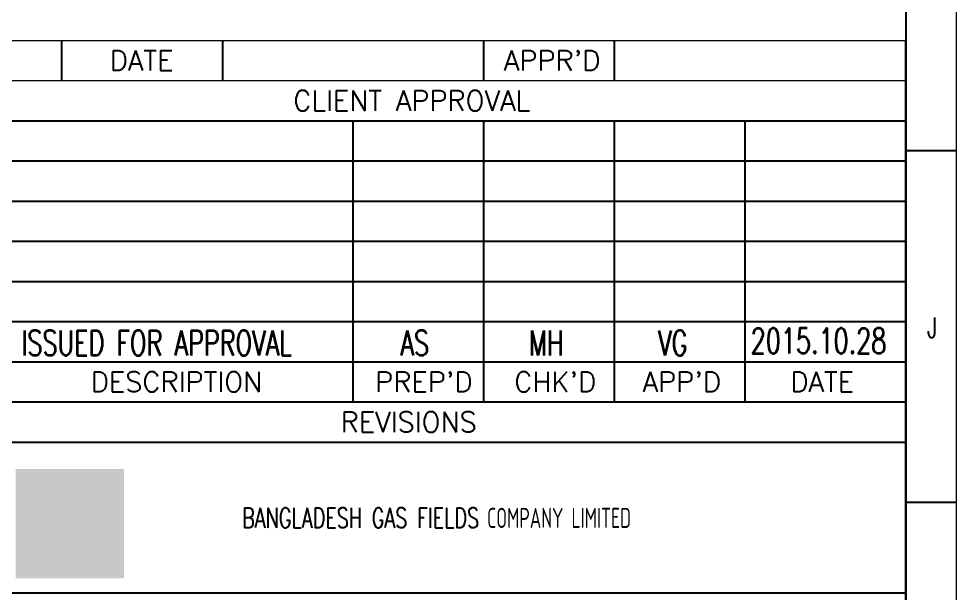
# Model space of a CAD drawing. Header units: inches. Extents: x 19 to 654008, y 34 to 210034.
# Drawn here: x 607380 to 654008, y 30507 to 59112 of the extents above; entities that cross this region are included whole.
import ezdxf
from ezdxf.enums import TextEntityAlignment as Align

# ---------------------------------------------------------------- set-up
doc = ezdxf.new("R2010")
doc.units = ezdxf.units.IN
doc.header["$MEASUREMENT"] = 0
doc.layers.add('Layout', color=6, linetype='Continuous', lineweight=20)
doc.layers.add('TEG BORDER', color=7, linetype='Continuous')
doc.styles.add('HZTXT', font='txt_qlt.shx', dxfattribs={"width": 0.7, "bigfont": 'hztxt.shx'})
doc.styles.add('TEG BORDER', font='txt_qlt.shx', dxfattribs={"width": 0.7, "bigfont": 'hztxt.shx'})

# ---------------------------------------------------------------- blocks, each defined once
blk = doc.blocks.new('BGFCL LOGO')
at = {"layer": 'TEG BORDER', "true_color": 0x208000}
h = blk.add_hatch(color=86, dxfattribs=at)
h.dxf.hatch_style = 1
h.paths.add_polyline_path([(-3.311, 4.651, -0.3364), (2.707, 2.925, -0.250293), (3.335, -2.747, -0.115757), (2.007, -5.006, -0.015601), (1.999, -5.326), (5.618, -5.326), (5.618, 5.563), (-5.159, 5.563), (-5.159, -5.326), (-1.146, -5.326, -0.422857), (-2.276, -1.044), (-1.922, -0.595, 0.077855), (-0.928, 1.081, 0.501674)])
h.paths.add_polyline_path([(-0.382, -1.742), (-0.382, -2.978, -0.544237), (0.126, -4.203, -0.111771), (-0.606, -4.835), (-0.606, 0.445), (-1.015, 0.445), (-1.015, -5.326), (-0.51, -5.326, 0.705169)], flags=17)
at = {"layer": 'TEG BORDER', "true_color": 0xf9d406}
h = blk.add_hatch(color=40, dxfattribs=at)
h.dxf.hatch_style = 1
h.paths.add_polyline_path([(2.707, 2.925, 0.3364), (-3.311, 4.651, -0.501674), (-0.928, 1.081, -0.077855), (-1.922, -0.595), (-2.276, -1.044, 0.422857), (-1.146, -5.326), (-1.015, -5.326), (-1.015, 0.445), (-0.606, 0.445), (-0.606, -4.835, 0.111771), (0.126, -4.203, 0.544237), (-0.382, -2.978), (-0.382, -1.742, -0.705169), (-0.51, -5.326), (1.564, -5.326, 0.232253), (0.315, -1.881, -0.645373), (1.432, 0.431), (1.432, -0.743, 0.666027), (0.983, -1.969, -0.15986), (2.007, -5.006, 0.115757), (3.335, -2.747, 0.250293)])
at = {"layer": 'TEG BORDER', "true_color": 0xfa0505}
h = blk.add_hatch(color=1, dxfattribs=at)
h.dxf.hatch_style = 1
h.paths.add_polyline_path([(1.432, 0.431, 0.645373), (0.315, -1.881, -0.232253), (1.564, -5.326), (1.999, -5.326, 0.175899), (0.983, -1.969, -0.666027), (1.432, -0.743)])

msp = doc.modelspace()

# ---------------------------------------------------------------- linework, layer by layer
for p, q in [((651508, 2534), (651508, 58034)), ((654008, 52534), (651508, 52534)), ((654008, 35034), (651508, 35034))]:
    msp.add_line(p, q)
at = {"color": 5, "lineweight": 15}
msp.add_lwpolyline([(357008, 210034), (654008, 210034), (654008, 34), (357008, 34)], close=True, dxfattribs=at)
msp.add_lwpolyline([(359508, 207534), (651508, 207534), (651508, 2534), (359508, 2534)], close=True)
at = {"layer": 'TEG BORDER', "lineweight": 15}
for p, q in [((601508, 58034), (651508, 58034)), ((601508, 56034), (651508, 56034))]:
    msp.add_line(p, q, dxfattribs=at)
at = {"layer": 'TEG BORDER'}
for p, q in [((609508, 58034), (609508, 56034)), ((617508, 58034), (617508, 56034)), ((630508, 56034), (630508, 58034)), ((637008, 56034), (637008, 58034)), ((601508, 54034), (651508, 54034)), ((624008, 40034), (624008, 54034)), ((630508, 40034), (630508, 54034)), ((637008, 40034), (637008, 54034)), ((643508, 40034), (643508, 54034)), ((601508, 52034), (651508, 52034)), ((601508, 50034), (651508, 50034)), ((601508, 48034), (651508, 48034)), ((601508, 46034), (651508, 46034)), ((601508, 44034), (651508, 44034)), ((601508, 44034), (651508, 44034)), ((601508, 42034), (651508, 42034)), ((601508, 40034), (651508, 40034)), ((601508, 38034), (651508, 38034))]:
    msp.add_line(p, q, dxfattribs=at)
at = {"layer": 'TEG BORDER', "color": 0}
msp.add_line((601508, 30534), (651508, 30534), dxfattribs=at)

# ---------------------------------------------------------------- block references
at = {"xscale": 499.9999999999999, "yscale": 499.9999999999999, "zscale": 499.9999999999999}
msp.add_blockref('BGFCL LOGO', (609803, 33912), dxfattribs=at)

# ---------------------------------------------------------------- texts
at = {"color": 0, "style": 'HZTXT', "width": 0.7}
msp.add_text('ISSUED FOR APPROVAL', height=1250, dxfattribs=at).set_placement((614241, 42345), align=Align.CENTER)
at = {"insert": (653054, 44229), "char_height": 1000, "width": 1000, "attachment_point": 3, "style": 'TEG BORDER'}
msp.add_mtext('J', dxfattribs=at)
at = {"layer": 'Layout', "color": 0, "style": 'HZTXT', "width": 0.7}
msp.add_text('2015.10.28', height=1250, dxfattribs=at).set_placement((647158, 42452), align=Align.CENTER)
at = {"layer": 'TEG BORDER', "style": 'TEG BORDER'}
for s, p in [('DATE', (611908, 56534)), ("APPR'D", (631505, 56534)), ('CLIENT APPROVAL', (621032, 54534)), ('DESCRIPTION', (610958, 40534)), ("PREP'D", (625105, 40534)), ("CHK'D", (632026, 40534)), ("APP'D", (638405, 40534)), ('DATE', (645753, 40534)), ('REVISIONS', (623389, 38534))]:
    msp.add_text(s, height=1000, dxfattribs=at).set_placement(p)
at = {"layer": 'TEG BORDER', "color": 0, "style": 'HZTXT', "width": 0.7}
for s, p in [('AS', (627074, 42345)), ('MH', (633605, 42345)), ('VG', (639906, 42345))]:
    msp.add_text(s, height=1250, dxfattribs=at).set_placement(p, align=Align.CENTER)
at = {"layer": 'TEG BORDER', "insert": (618485, 34259), "char_height": 1000, "width": 33023.82, "attachment_point": 4, "style": 'TEG BORDER'}
msp.add_mtext('{\\C7;BANGLADESH GAS FIELDS\\Fisocp3|c134; CO\\Fisocp3|c0;MPANY\\Fisocp3|c134; L\\Fisocp3|c0;IMI\\Fisocp3|c134;T\\Fisocp3|c0;E\\Fisocp3|c134;D}', dxfattribs=at)

doc.saveas('drawing.dxf')
